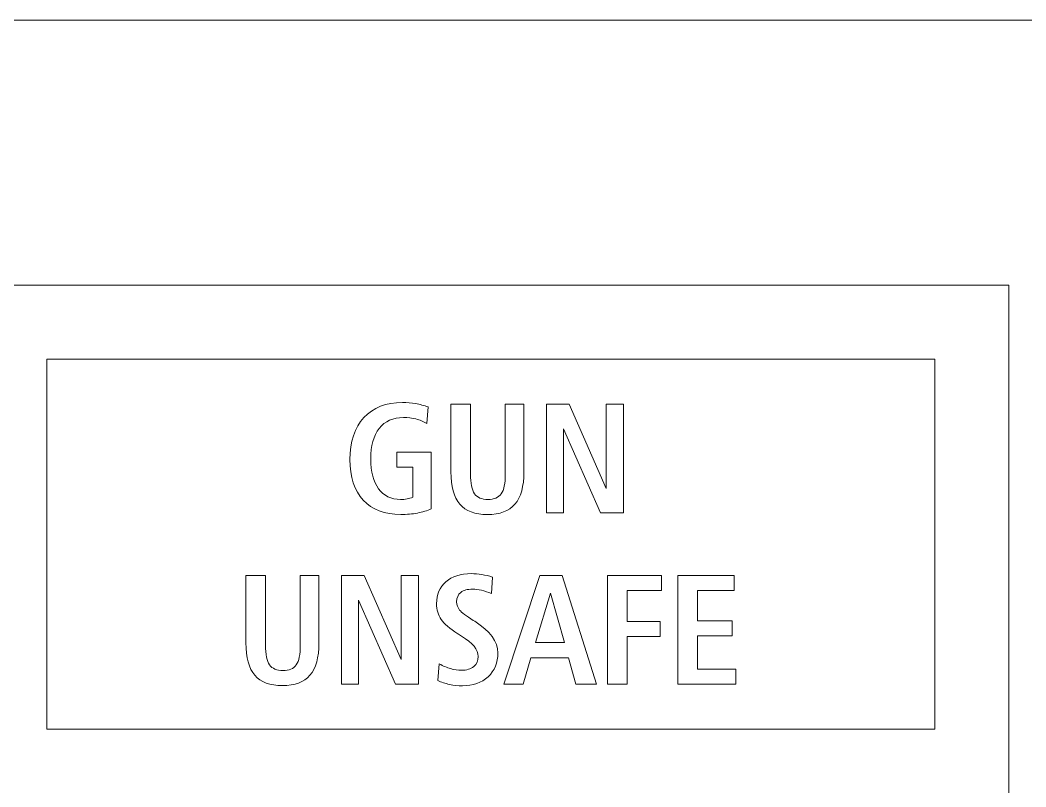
# Model space of a CAD drawing. Header units: millimetres. Extents: x -170 to 781, y -239 to -77.
# Drawn here: x 579.95 to 607.13, y -99.71 to -78.99 of the extents above; entities that cross this region are included whole.
import ezdxf

# ---------------------------------------------------------------- set-up
doc = ezdxf.new("R2010")
doc.units = ezdxf.units.MM
doc.header["$MEASUREMENT"] = 0
for name, color, linetype in [('Cut', 7, 'Continuous'), ('Engrave', 7, 'Continuous'), ('Mask', 7, 'Continuous')]:
    doc.layers.add(name, color=color, linetype=linetype)

msp = doc.modelspace()

# ---------------------------------------------------------------- linework, layer by layer
at = {"layer": 'Cut', "color": 250, "lineweight": 9}
msp.add_open_spline([(625.8935, -133.0419), (625.8935, -133.0419), (625.8935, -185.2646), (625.8935, -185.2646), (625.8935, -185.2646), (625.8935, -185.2654), (625.8935, -185.2661), (625.8935, -185.2669), (625.8935, -185.2669), (625.8935, -185.2669), (625.8935, -189.7544), (625.8935, -189.7544), (625.8935, -189.7544), (625.8935, -189.7544), (625.8935, -204.7521), (625.8935, -204.7521), (625.8935, -204.7521), (625.8935, -204.7529), (625.8935, -204.7536), (625.8935, -204.7544), (625.8935, -204.7544), (625.8935, -204.7544), (625.8935, -211.5419), (625.8935, -211.5419), (625.8935, -211.5419), (625.8935, -211.5419), (625.8935, -218.3294), (625.8935, -218.3294), (625.8935, -218.3294), (625.8933, -218.7274), (625.7349, -219.1091), (625.4532, -219.3904), (625.4532, -219.3904), (625.1716, -219.6717), (624.7916, -219.8296), (624.3935, -219.8294), (624.3935, -219.8294), (624.3935, -219.8294), (621.931, -219.8294), (621.931, -219.8294), (621.931, -219.8294), (619.7874, -219.8294), (617.8067, -220.973), (616.7349, -222.8294), (616.7349, -222.8294), (615.6631, -224.6858), (615.6631, -226.973), (616.7349, -228.8294), (616.7349, -228.8294), (617.8067, -230.6858), (619.7874, -231.8294), (621.931, -231.8294), (621.931, -231.8294), (621.931, -231.8294), (624.3935, -231.8294), (624.3935, -231.8294), (624.3935, -231.8294), (624.7916, -231.8296), (625.1733, -231.988), (625.4546, -232.2697), (625.4546, -232.2697), (625.7359, -232.5513), (625.8938, -232.9313), (625.8935, -233.3294), (625.8935, -233.3294), (625.8935, -233.3294), (625.8935, -237.8169), (625.8935, -237.8169), (625.8935, -237.8169), (625.8933, -238.2149), (625.7349, -238.5966), (625.4532, -238.8779), (625.4532, -238.8779), (625.1716, -239.1592), (624.7916, -239.3171), (624.3935, -239.3169), (624.3935, -239.3169), (624.3935, -239.3169), (482.9435, -239.3169), (482.9435, -239.3169), (482.9435, -239.3169), (482.5455, -239.3166), (482.1638, -239.1582), (481.8825, -238.8766), (481.8825, -238.8766), (481.6012, -238.5949), (481.4433, -238.2149), (481.4435, -237.8169), (481.4435, -237.8169), (481.4435, -237.8169), (481.4435, -233.3294), (481.4435, -233.3294), (481.4435, -233.3294), (481.4438, -232.9313), (481.6022, -232.5496), (481.8838, -232.2683), (481.8838, -232.2683), (482.1655, -231.987), (482.5455, -231.8291), (482.9435, -231.8294), (482.9435, -231.8294), (482.9435, -231.8294), (485.406, -231.8294), (485.406, -231.8294), (485.406, -231.8294), (487.5496, -231.8294), (489.5304, -230.6858), (490.6022, -228.8294), (490.6022, -228.8294), (491.674, -226.973), (491.674, -224.6858), (490.6022, -222.8294), (490.6022, -222.8294), (489.5304, -220.973), (487.5496, -219.8294), (485.406, -219.8294), (485.406, -219.8294), (485.406, -219.8294), (482.9435, -219.8294), (482.9435, -219.8294), (482.9435, -219.8294), (482.5455, -219.8291), (482.1638, -219.6707), (481.8825, -219.3891), (481.8825, -219.3891), (481.6012, -219.1074), (481.4433, -218.7274), (481.4435, -218.3294), (481.4435, -218.3294), (481.4435, -218.3294), (481.4435, -211.5419), (481.4435, -211.5419), (481.4435, -211.5419), (481.4435, -211.5419), (481.4435, -204.7544), (481.4435, -204.7544), (481.4435, -204.7544), (481.4435, -204.7544), (481.4435, -189.7559), (481.4435, -189.7559), (481.4435, -189.7559), (481.4435, -189.7554), (481.4435, -189.7549), (481.4435, -189.7544), (481.4435, -189.7544), (481.4435, -189.7544), (481.4435, -185.2669), (481.4435, -185.2669), (481.4435, -185.2669), (481.4435, -185.2669), (481.4435, -133.0434), (481.4435, -133.0434), (481.4435, -133.0434), (481.4435, -133.0429), (481.4435, -133.0424), (481.4435, -133.0419), (481.4435, -133.0419), (481.4435, -133.0419), (481.4435, -128.5544), (481.4435, -128.5544), (481.4435, -128.5544), (481.4435, -128.5544), (481.4435, -113.5559), (481.4435, -113.5559), (481.4435, -113.5559), (481.4435, -113.5554), (481.4435, -113.5549), (481.4435, -113.5544), (481.4435, -113.5544), (481.4435, -113.5544), (481.4435, -106.7669), (481.4435, -106.7669), (481.4435, -106.7669), (481.4435, -106.7669), (481.4435, -99.9794), (481.4435, -99.9794), (481.4435, -99.9794), (481.4438, -99.5813), (481.6022, -99.1996), (481.8838, -98.9183), (481.8838, -98.9183), (482.1655, -98.637), (482.5455, -98.4791), (482.9435, -98.4794), (482.9435, -98.4794), (482.9435, -98.4794), (485.406, -98.4794), (485.406, -98.4794), (485.406, -98.4794), (487.5496, -98.4794), (489.5304, -97.3358), (490.6022, -95.4794), (490.6022, -95.4794), (491.674, -93.623), (491.674, -91.3358), (490.6022, -89.4794), (490.6022, -89.4794), (489.5304, -87.623), (487.5496, -86.4794), (485.406, -86.4794), (485.406, -86.4794), (485.406, -86.4794), (482.9435, -86.4794), (482.9435, -86.4794), (482.9435, -86.4794), (482.5455, -86.4791), (482.1638, -86.3207), (481.8825, -86.0391), (481.8825, -86.0391), (481.6012, -85.7574), (481.4433, -85.3774), (481.4435, -84.9794), (481.4435, -84.9794), (481.4435, -84.9794), (481.4435, -80.4919), (481.4435, -80.4919), (481.4435, -80.4919), (481.4438, -80.0938), (481.6022, -79.7121), (481.8838, -79.4308), (481.8838, -79.4308), (482.1655, -79.1495), (482.5455, -78.9916), (482.9435, -78.9919), (482.9435, -78.9919), (482.9435, -78.9919), (624.3935, -78.9919), (624.3935, -78.9919), (624.3935, -78.9919), (624.7916, -78.9921), (625.1733, -79.1505), (625.4546, -79.4322), (625.4546, -79.4322), (625.7359, -79.7138), (625.8938, -80.0938), (625.8935, -80.4919), (625.8935, -80.4919), (625.8935, -80.4919), (625.8935, -84.9794), (625.8935, -84.9794), (625.8935, -84.9794), (625.8933, -85.3774), (625.7349, -85.7591), (625.4532, -86.0404), (625.4532, -86.0404), (625.1716, -86.3217), (624.7916, -86.4796), (624.3935, -86.4794), (624.3935, -86.4794), (624.3935, -86.4794), (621.931, -86.4794), (621.931, -86.4794), (621.931, -86.4794), (619.7874, -86.4794), (617.8067, -87.623), (616.7349, -89.4794), (616.7349, -89.4794), (615.6631, -91.3358), (615.6631, -93.623), (616.7349, -95.4794), (616.7349, -95.4794), (617.8067, -97.3358), (619.7874, -98.4794), (621.931, -98.4794), (621.931, -98.4794), (621.931, -98.4794), (624.3935, -98.4794), (624.3935, -98.4794), (624.3935, -98.4794), (624.7916, -98.4796), (625.1733, -98.638), (625.4546, -98.9197), (625.4546, -98.9197), (625.7359, -99.2013), (625.8938, -99.5813), (625.8935, -99.9794), (625.8935, -99.9794), (625.8935, -99.9794), (625.8935, -106.7669), (625.8935, -106.7669), (625.8935, -106.7669), (625.8935, -106.7669), (625.8935, -113.5544), (625.8935, -113.5544), (625.8935, -113.5544), (625.8935, -113.5544), (625.8935, -128.5521), (625.8935, -128.5521), (625.8935, -128.5521), (625.8935, -128.5529), (625.8935, -128.5536), (625.8935, -128.5544), (625.8935, -128.5544), (625.8935, -128.5544), (625.8935, -133.0419), (625.8935, -133.0419)], degree=3, knots=[0, 0, 0, 0, 0.0133333, 0.0133333, 0.0133333, 0.0133333, 0.0266667, 0.0266667, 0.0266667, 0.0266667, 0.04, 0.04, 0.04, 0.04, 0.0533333, 0.0533333, 0.0533333, 0.0533333, 0.0666667, 0.0666667, 0.0666667, 0.0666667, 0.08, 0.08, 0.08, 0.08, 0.0933333, 0.0933333, 0.0933333, 0.0933333, 0.1066667, 0.1066667, 0.1066667, 0.1066667, 0.12, 0.12, 0.12, 0.12, 0.1333333, 0.1333333, 0.1333333, 0.1333333, 0.1466667, 0.1466667, 0.1466667, 0.1466667, 0.16, 0.16, 0.16, 0.16, 0.1733333, 0.1733333, 0.1733333, 0.1733333, 0.1866667, 0.1866667, 0.1866667, 0.1866667, 0.2, 0.2, 0.2, 0.2, 0.2133333, 0.2133333, 0.2133333, 0.2133333, 0.2266667, 0.2266667, 0.2266667, 0.2266667, 0.24, 0.24, 0.24, 0.24, 0.2533333, 0.2533333, 0.2533333, 0.2533333, 0.2666667, 0.2666667, 0.2666667, 0.2666667, 0.28, 0.28, 0.28, 0.28, 0.2933333, 0.2933333, 0.2933333, 0.2933333, 0.3066667, 0.3066667, 0.3066667, 0.3066667, 0.32, 0.32, 0.32, 0.32, 0.3333333, 0.3333333, 0.3333333, 0.3333333, 0.3466667, 0.3466667, 0.3466667, 0.3466667, 0.36, 0.36, 0.36, 0.36, 0.3733333, 0.3733333, 0.3733333, 0.3733333, 0.3866667, 0.3866667, 0.3866667, 0.3866667, 0.4, 0.4, 0.4, 0.4, 0.4133333, 0.4133333, 0.4133333, 0.4133333, 0.4266667, 0.4266667, 0.4266667, 0.4266667, 0.44, 0.44, 0.44, 0.44, 0.4533333, 0.4533333, 0.4533333, 0.4533333, 0.4666667, 0.4666667, 0.4666667, 0.4666667, 0.48, 0.48, 0.48, 0.48, 0.4933333, 0.4933333, 0.4933333, 0.4933333, 0.5066667, 0.5066667, 0.5066667, 0.5066667, 0.52, 0.52, 0.52, 0.52, 0.5333333, 0.5333333, 0.5333333, 0.5333333, 0.5466667, 0.5466667, 0.5466667, 0.5466667, 0.56, 0.56, 0.56, 0.56, 0.5733333, 0.5733333, 0.5733333, 0.5733333, 0.5866667, 0.5866667, 0.5866667, 0.5866667, 0.6, 0.6, 0.6, 0.6, 0.6133333, 0.6133333, 0.6133333, 0.6133333, 0.6266667, 0.6266667, 0.6266667, 0.6266667, 0.64, 0.64, 0.64, 0.64, 0.6533333, 0.6533333, 0.6533333, 0.6533333, 0.6666667, 0.6666667, 0.6666667, 0.6666667, 0.68, 0.68, 0.68, 0.68, 0.6933333, 0.6933333, 0.6933333, 0.6933333, 0.7066667, 0.7066667, 0.7066667, 0.7066667, 0.72, 0.72, 0.72, 0.72, 0.7333333, 0.7333333, 0.7333333, 0.7333333, 0.7466667, 0.7466667, 0.7466667, 0.7466667, 0.76, 0.76, 0.76, 0.76, 0.7733333, 0.7733333, 0.7733333, 0.7733333, 0.7866667, 0.7866667, 0.7866667, 0.7866667, 0.8, 0.8, 0.8, 0.8, 0.8133333, 0.8133333, 0.8133333, 0.8133333, 0.8266667, 0.8266667, 0.8266667, 0.8266667, 0.84, 0.84, 0.84, 0.84, 0.8533333, 0.8533333, 0.8533333, 0.8533333, 0.8666667, 0.8666667, 0.8666667, 0.8666667, 0.88, 0.88, 0.88, 0.88, 0.8933333, 0.8933333, 0.8933333, 0.8933333, 0.9066667, 0.9066667, 0.9066667, 0.9066667, 0.92, 0.92, 0.92, 0.92, 0.9333333, 0.9333333, 0.9333333, 0.9333333, 0.9466667, 0.9466667, 0.9466667, 0.9466667, 0.96, 0.96, 0.96, 0.96, 0.9733333, 0.9733333, 0.9733333, 0.9733333, 1, 1, 1, 1], dxfattribs=at)
at = {"layer": 'Engrave', "color": 2, "lineweight": 9}
msp.add_lwpolyline([(500.6685, -232.1544), (606.6685, -232.1544), (606.6685, -86.1544), (500.6685, -86.1544), (500.6685, -232.1544)], close=True, dxfattribs=at)
at = {"layer": 'Engrave', "color": 240, "lineweight": 9}
for points, knots in [([(590.9706, -89.4465), (590.9706, -89.4465), (590.9417, -89.8945), (590.9417, -89.8945), (590.9417, -89.8945), (590.8457, -89.838), (590.7462, -89.7964), (590.6432, -89.771), (590.6432, -89.771), (590.5409, -89.7456), (590.428, -89.7329), (590.3052, -89.7329), (590.3052, -89.7329), (590.0244, -89.7329), (589.8071, -89.8303), (589.6526, -90.0257), (589.6526, -90.0257), (589.4981, -90.2205), (589.4212, -90.4963), (589.4212, -90.8533), (589.4212, -90.8533), (589.4212, -91.1976), (589.4925, -91.4665), (589.6343, -91.6584), (589.6343, -91.6584), (589.7761, -91.851), (589.9729, -91.9469), (590.2248, -91.9469), (590.2248, -91.9469), (590.2925, -91.9469), (590.3525, -91.942), (590.4047, -91.9328), (590.4047, -91.9328), (590.4569, -91.9229), (590.5077, -91.9074), (590.5557, -91.887), (590.5557, -91.887), (590.5557, -91.887), (590.5557, -91.0706), (590.5557, -91.0706), (590.5557, -91.0706), (590.5557, -91.0706), (590.1282, -91.0706), (590.1282, -91.0706), (590.1282, -91.0706), (590.1282, -91.0706), (590.1282, -90.6642), (590.1282, -90.6642), (590.1282, -90.6642), (590.1282, -90.6642), (591.0595, -90.6642), (591.0595, -90.6642), (591.0595, -90.6642), (591.0595, -90.6642), (591.0595, -92.1981), (591.0595, -92.1981), (591.0595, -92.1981), (590.9466, -92.2489), (590.821, -92.2877), (590.6834, -92.3138), (590.6834, -92.3138), (590.5458, -92.3399), (590.3963, -92.3533), (590.2347, -92.3533), (590.2347, -92.3533), (589.7965, -92.3533), (589.4579, -92.2242), (589.218, -91.9667), (589.218, -91.9667), (588.9781, -91.7092), (588.8582, -91.343), (588.8582, -90.8689), (588.8582, -90.8689), (588.8582, -90.3848), (588.9845, -90.0074), (589.2363, -89.735), (589.2363, -89.735), (589.4889, -89.4627), (589.8382, -89.3265), (590.2848, -89.3265), (590.2848, -89.3265), (590.4054, -89.3265), (590.5233, -89.3364), (590.6376, -89.3562), (590.6376, -89.3562), (590.7526, -89.3766), (590.8633, -89.4063), (590.9706, -89.4465)], [0, 0, 0, 0, 0.0434783, 0.0434783, 0.0434783, 0.0434783, 0.0869565, 0.0869565, 0.0869565, 0.0869565, 0.1304348, 0.1304348, 0.1304348, 0.1304348, 0.173913, 0.173913, 0.173913, 0.173913, 0.2173913, 0.2173913, 0.2173913, 0.2173913, 0.2608696, 0.2608696, 0.2608696, 0.2608696, 0.3043478, 0.3043478, 0.3043478, 0.3043478, 0.3478261, 0.3478261, 0.3478261, 0.3478261, 0.3913043, 0.3913043, 0.3913043, 0.3913043, 0.4347826, 0.4347826, 0.4347826, 0.4347826, 0.4782609, 0.4782609, 0.4782609, 0.4782609, 0.5217391, 0.5217391, 0.5217391, 0.5217391, 0.5652174, 0.5652174, 0.5652174, 0.5652174, 0.6086957, 0.6086957, 0.6086957, 0.6086957, 0.6521739, 0.6521739, 0.6521739, 0.6521739, 0.6956522, 0.6956522, 0.6956522, 0.6956522, 0.7391304, 0.7391304, 0.7391304, 0.7391304, 0.7826087, 0.7826087, 0.7826087, 0.7826087, 0.826087, 0.826087, 0.826087, 0.826087, 0.8695652, 0.8695652, 0.8695652, 0.8695652, 0.9130435, 0.9130435, 0.9130435, 0.9130435, 1, 1, 1, 1]), ([(591.5893, -89.3731), (591.5893, -89.3731), (592.1185, -89.3731), (592.1185, -89.3731), (592.1185, -89.3731), (592.1185, -89.3731), (592.1185, -91.2604), (592.1185, -91.2604), (592.1185, -91.2604), (592.1185, -91.5102), (592.1552, -91.6866), (592.2279, -91.791), (592.2279, -91.791), (592.3012, -91.8947), (592.4212, -91.9469), (592.5898, -91.9469), (592.5898, -91.9469), (592.7577, -91.9469), (592.8777, -91.8954), (592.9496, -91.7917), (592.9496, -91.7917), (593.0223, -91.6887), (593.0583, -91.5116), (593.0583, -91.2604), (593.0583, -91.2604), (593.0583, -91.2604), (593.0583, -89.3731), (593.0583, -89.3731), (593.0583, -89.3731), (593.0583, -89.3731), (593.562, -89.3731), (593.562, -89.3731), (593.562, -89.3731), (593.562, -89.3731), (593.562, -91.2005), (593.562, -91.2005), (593.562, -91.2005), (593.562, -91.5949), (593.4816, -91.8863), (593.32, -92.0732), (593.32, -92.0732), (593.1592, -92.2602), (592.9115, -92.3533), (592.5771, -92.3533), (592.5771, -92.3533), (592.2406, -92.3533), (591.9922, -92.2602), (591.8313, -92.0732), (591.8313, -92.0732), (591.6698, -91.8863), (591.5893, -91.5949), (591.5893, -91.2005), (591.5893, -91.2005), (591.5893, -91.2005), (591.5893, -89.3731), (591.5893, -89.3731)], [0, 0, 0, 0, 0.0666667, 0.0666667, 0.0666667, 0.0666667, 0.1333333, 0.1333333, 0.1333333, 0.1333333, 0.2, 0.2, 0.2, 0.2, 0.2666667, 0.2666667, 0.2666667, 0.2666667, 0.3333333, 0.3333333, 0.3333333, 0.3333333, 0.4, 0.4, 0.4, 0.4, 0.4666667, 0.4666667, 0.4666667, 0.4666667, 0.5333333, 0.5333333, 0.5333333, 0.5333333, 0.6, 0.6, 0.6, 0.6, 0.6666667, 0.6666667, 0.6666667, 0.6666667, 0.7333333, 0.7333333, 0.7333333, 0.7333333, 0.8, 0.8, 0.8, 0.8, 0.8666667, 0.8666667, 0.8666667, 0.8666667, 1, 1, 1, 1]), ([(594.1717, -89.3731), (594.1717, -89.3731), (594.7862, -89.3731), (594.7862, -89.3731), (594.7862, -89.3731), (594.7862, -89.3731), (595.7888, -91.6513), (595.7888, -91.6513), (595.7888, -91.6513), (595.7888, -91.6513), (595.7888, -89.3731), (595.7888, -89.3731), (595.7888, -89.3731), (595.7888, -89.3731), (596.2502, -89.3731), (596.2502, -89.3731), (596.2502, -89.3731), (596.2502, -89.3731), (596.2502, -92.311), (596.2502, -92.311), (596.2502, -92.311), (596.2502, -92.311), (595.6272, -92.311), (595.6272, -92.311), (595.6272, -92.311), (595.6272, -92.311), (594.6331, -90.0405), (594.6331, -90.0405), (594.6331, -90.0405), (594.6331, -90.0405), (594.6331, -92.311), (594.6331, -92.311), (594.6331, -92.311), (594.6331, -92.311), (594.1717, -92.311), (594.1717, -92.311), (594.1717, -92.311), (594.1717, -92.311), (594.1717, -89.3731), (594.1717, -89.3731)], [0, 0, 0, 0, 0.0909091, 0.0909091, 0.0909091, 0.0909091, 0.1818182, 0.1818182, 0.1818182, 0.1818182, 0.2727273, 0.2727273, 0.2727273, 0.2727273, 0.3636364, 0.3636364, 0.3636364, 0.3636364, 0.4545455, 0.4545455, 0.4545455, 0.4545455, 0.5454545, 0.5454545, 0.5454545, 0.5454545, 0.6363636, 0.6363636, 0.6363636, 0.6363636, 0.7272727, 0.7272727, 0.7272727, 0.7272727, 0.8181818, 0.8181818, 0.8181818, 0.8181818, 1, 1, 1, 1]), ([(586.0489, -93.9978), (586.0489, -93.9978), (586.5781, -93.9978), (586.5781, -93.9978), (586.5781, -93.9978), (586.5781, -93.9978), (586.5781, -95.8851), (586.5781, -95.8851), (586.5781, -95.8851), (586.5781, -96.1349), (586.6148, -96.3113), (586.6875, -96.4157), (586.6875, -96.4157), (586.7608, -96.5194), (586.8808, -96.5716), (587.0494, -96.5716), (587.0494, -96.5716), (587.2173, -96.5716), (587.3373, -96.5201), (587.4092, -96.4164), (587.4092, -96.4164), (587.4819, -96.3134), (587.5179, -96.1363), (587.5179, -95.8851), (587.5179, -95.8851), (587.5179, -95.8851), (587.5179, -93.9978), (587.5179, -93.9978), (587.5179, -93.9978), (587.5179, -93.9978), (588.0216, -93.9978), (588.0216, -93.9978), (588.0216, -93.9978), (588.0216, -93.9978), (588.0216, -95.8252), (588.0216, -95.8252), (588.0216, -95.8252), (588.0216, -96.2196), (587.9412, -96.511), (587.7796, -96.6979), (587.7796, -96.6979), (587.6188, -96.8849), (587.3711, -96.978), (587.0367, -96.978), (587.0367, -96.978), (586.7002, -96.978), (586.4518, -96.8849), (586.2909, -96.6979), (586.2909, -96.6979), (586.1294, -96.511), (586.0489, -96.2196), (586.0489, -95.8252), (586.0489, -95.8252), (586.0489, -95.8252), (586.0489, -93.9978), (586.0489, -93.9978)], [0, 0, 0, 0, 0.0666667, 0.0666667, 0.0666667, 0.0666667, 0.1333333, 0.1333333, 0.1333333, 0.1333333, 0.2, 0.2, 0.2, 0.2, 0.2666667, 0.2666667, 0.2666667, 0.2666667, 0.3333333, 0.3333333, 0.3333333, 0.3333333, 0.4, 0.4, 0.4, 0.4, 0.4666667, 0.4666667, 0.4666667, 0.4666667, 0.5333333, 0.5333333, 0.5333333, 0.5333333, 0.6, 0.6, 0.6, 0.6, 0.6666667, 0.6666667, 0.6666667, 0.6666667, 0.7333333, 0.7333333, 0.7333333, 0.7333333, 0.8, 0.8, 0.8, 0.8, 0.8666667, 0.8666667, 0.8666667, 0.8666667, 1, 1, 1, 1]), ([(588.6313, -93.9978), (588.6313, -93.9978), (589.2458, -93.9978), (589.2458, -93.9978), (589.2458, -93.9978), (589.2458, -93.9978), (590.2484, -96.276), (590.2484, -96.276), (590.2484, -96.276), (590.2484, -96.276), (590.2484, -93.9978), (590.2484, -93.9978), (590.2484, -93.9978), (590.2484, -93.9978), (590.7098, -93.9978), (590.7098, -93.9978), (590.7098, -93.9978), (590.7098, -93.9978), (590.7098, -96.9357), (590.7098, -96.9357), (590.7098, -96.9357), (590.7098, -96.9357), (590.0868, -96.9357), (590.0868, -96.9357), (590.0868, -96.9357), (590.0868, -96.9357), (589.0927, -94.6652), (589.0927, -94.6652), (589.0927, -94.6652), (589.0927, -94.6652), (589.0927, -96.9357), (589.0927, -96.9357), (589.0927, -96.9357), (589.0927, -96.9357), (588.6313, -96.9357), (588.6313, -96.9357), (588.6313, -96.9357), (588.6313, -96.9357), (588.6313, -93.9978), (588.6313, -93.9978)], [0, 0, 0, 0, 0.0909091, 0.0909091, 0.0909091, 0.0909091, 0.1818182, 0.1818182, 0.1818182, 0.1818182, 0.2727273, 0.2727273, 0.2727273, 0.2727273, 0.3636364, 0.3636364, 0.3636364, 0.3636364, 0.4545455, 0.4545455, 0.4545455, 0.4545455, 0.5454545, 0.5454545, 0.5454545, 0.5454545, 0.6363636, 0.6363636, 0.6363636, 0.6363636, 0.7272727, 0.7272727, 0.7272727, 0.7272727, 0.8181818, 0.8181818, 0.8181818, 0.8181818, 1, 1, 1, 1]), ([(592.7122, -94.0444), (592.7122, -94.0444), (592.6875, -94.4924), (592.6875, -94.4924), (592.6875, -94.4924), (592.5909, -94.4522), (592.4998, -94.4218), (592.4145, -94.4014), (592.4145, -94.4014), (592.3291, -94.3809), (592.2494, -94.3703), (592.1753, -94.3703), (592.1753, -94.3703), (592.0363, -94.3703), (591.9291, -94.4), (591.855, -94.4592), (591.855, -94.4592), (591.7809, -94.5185), (591.7435, -94.6032), (591.7435, -94.7132), (591.7435, -94.7132), (591.7435, -94.7944), (591.771, -94.8684), (591.8253, -94.9348), (591.8253, -94.9348), (591.8797, -95.0004), (592.0024, -95.0935), (592.1936, -95.2135), (592.1936, -95.2135), (592.1936, -95.2135), (592.2367, -95.2403), (592.2367, -95.2403), (592.2367, -95.2403), (592.6501, -95.5034), (592.8569, -95.7885), (592.8569, -96.0961), (592.8569, -96.0961), (592.8569, -96.36), (592.7687, -96.5745), (592.5923, -96.7374), (592.5923, -96.7374), (592.4159, -96.9004), (592.1852, -96.9823), (591.9001, -96.9823), (591.9001, -96.9823), (591.783, -96.9823), (591.6666, -96.9696), (591.5516, -96.9449), (591.5516, -96.9449), (591.4366, -96.9202), (591.3315, -96.8856), (591.2348, -96.8419), (591.2348, -96.8419), (591.2348, -96.8419), (591.2743, -96.3896), (591.2743, -96.3896), (591.2743, -96.3896), (591.3773, -96.4475), (591.4789, -96.4905), (591.5791, -96.5194), (591.5791, -96.5194), (591.6786, -96.5484), (591.7774, -96.5632), (591.8754, -96.5632), (591.8754, -96.5632), (592.0144, -96.5632), (592.1245, -96.5293), (592.2056, -96.4609), (592.2056, -96.4609), (592.2868, -96.3924), (592.3277, -96.3014), (592.3277, -96.1871), (592.3277, -96.1871), (592.3277, -96.0079), (592.1774, -95.8252), (591.8775, -95.6396), (591.8775, -95.6396), (591.8338, -95.6121), (591.8006, -95.5909), (591.7788, -95.5775), (591.7788, -95.5775), (591.5565, -95.4371), (591.4048, -95.3073), (591.3237, -95.1881), (591.3237, -95.1881), (591.2426, -95.0688), (591.2016, -94.927), (591.2016, -94.7633), (591.2016, -94.7633), (591.2016, -94.515), (591.2856, -94.3181), (591.4535, -94.1714), (591.4535, -94.1714), (591.6214, -94.0246), (591.85, -93.9512), (592.1379, -93.9512), (592.1379, -93.9512), (592.2324, -93.9512), (592.3291, -93.959), (592.4258, -93.9752), (592.4258, -93.9752), (592.5231, -93.9907), (592.6184, -94.014), (592.7122, -94.0444)], [0, 0, 0, 0, 0.037037, 0.037037, 0.037037, 0.037037, 0.0740741, 0.0740741, 0.0740741, 0.0740741, 0.1111111, 0.1111111, 0.1111111, 0.1111111, 0.1481481, 0.1481481, 0.1481481, 0.1481481, 0.1851852, 0.1851852, 0.1851852, 0.1851852, 0.2222222, 0.2222222, 0.2222222, 0.2222222, 0.2592593, 0.2592593, 0.2592593, 0.2592593, 0.2962963, 0.2962963, 0.2962963, 0.2962963, 0.3333333, 0.3333333, 0.3333333, 0.3333333, 0.3703704, 0.3703704, 0.3703704, 0.3703704, 0.4074074, 0.4074074, 0.4074074, 0.4074074, 0.4444444, 0.4444444, 0.4444444, 0.4444444, 0.4814815, 0.4814815, 0.4814815, 0.4814815, 0.5185185, 0.5185185, 0.5185185, 0.5185185, 0.5555556, 0.5555556, 0.5555556, 0.5555556, 0.5925926, 0.5925926, 0.5925926, 0.5925926, 0.6296296, 0.6296296, 0.6296296, 0.6296296, 0.6666667, 0.6666667, 0.6666667, 0.6666667, 0.7037037, 0.7037037, 0.7037037, 0.7037037, 0.7407407, 0.7407407, 0.7407407, 0.7407407, 0.7777778, 0.7777778, 0.7777778, 0.7777778, 0.8148148, 0.8148148, 0.8148148, 0.8148148, 0.8518519, 0.8518519, 0.8518519, 0.8518519, 0.8888889, 0.8888889, 0.8888889, 0.8888889, 0.9259259, 0.9259259, 0.9259259, 0.9259259, 1, 1, 1, 1]), ([(593.9879, -93.9978), (593.9879, -93.9978), (594.5975, -93.9978), (594.5975, -93.9978), (594.5975, -93.9978), (594.5975, -93.9978), (595.5196, -96.9357), (595.5196, -96.9357), (595.5196, -96.9357), (595.5196, -96.9357), (594.9658, -96.9357), (594.9658, -96.9357), (594.9658, -96.9357), (594.9658, -96.9357), (594.771, -96.2245), (594.771, -96.2245), (594.771, -96.2245), (594.771, -96.2245), (593.7459, -96.2245), (593.7459, -96.2245), (593.7459, -96.2245), (593.7459, -96.2245), (593.5434, -96.9357), (593.5434, -96.9357), (593.5434, -96.9357), (593.5434, -96.9357), (593.022, -96.9357), (593.022, -96.9357), (593.022, -96.9357), (593.022, -96.9357), (593.9879, -93.9978), (593.9879, -93.9978)], [0, 0, 0, 0, 0.1111111, 0.1111111, 0.1111111, 0.1111111, 0.2222222, 0.2222222, 0.2222222, 0.2222222, 0.3333333, 0.3333333, 0.3333333, 0.3333333, 0.4444444, 0.4444444, 0.4444444, 0.4444444, 0.5555556, 0.5555556, 0.5555556, 0.5555556, 0.6666667, 0.6666667, 0.6666667, 0.6666667, 0.7777778, 0.7777778, 0.7777778, 0.7777778, 1, 1, 1, 1]), ([(595.8244, -93.9978), (595.8244, -93.9978), (597.2799, -93.9978), (597.2799, -93.9978), (597.2799, -93.9978), (597.2799, -93.9978), (597.2799, -94.4042), (597.2799, -94.4042), (597.2799, -94.4042), (597.2799, -94.4042), (596.3535, -94.4042), (596.3535, -94.4042), (596.3535, -94.4042), (596.3535, -94.4042), (596.3535, -95.2466), (596.3535, -95.2466), (596.3535, -95.2466), (596.3535, -95.2466), (597.2425, -95.2466), (597.2425, -95.2466), (597.2425, -95.2466), (597.2425, -95.2466), (597.2425, -95.653), (597.2425, -95.653), (597.2425, -95.653), (597.2425, -95.653), (596.3535, -95.653), (596.3535, -95.653), (596.3535, -95.653), (596.3535, -95.653), (596.3535, -96.9357), (596.3535, -96.9357), (596.3535, -96.9357), (596.3535, -96.9357), (595.8244, -96.9357), (595.8244, -96.9357), (595.8244, -96.9357), (595.8244, -96.9357), (595.8244, -93.9978), (595.8244, -93.9978)], [0, 0, 0, 0, 0.0909091, 0.0909091, 0.0909091, 0.0909091, 0.1818182, 0.1818182, 0.1818182, 0.1818182, 0.2727273, 0.2727273, 0.2727273, 0.2727273, 0.3636364, 0.3636364, 0.3636364, 0.3636364, 0.4545455, 0.4545455, 0.4545455, 0.4545455, 0.5454545, 0.5454545, 0.5454545, 0.5454545, 0.6363636, 0.6363636, 0.6363636, 0.6363636, 0.7272727, 0.7272727, 0.7272727, 0.7272727, 0.8181818, 0.8181818, 0.8181818, 0.8181818, 1, 1, 1, 1]), ([(597.7259, -93.9978), (597.7259, -93.9978), (599.2414, -93.9978), (599.2414, -93.9978), (599.2414, -93.9978), (599.2414, -93.9978), (599.2414, -94.4042), (599.2414, -94.4042), (599.2414, -94.4042), (599.2414, -94.4042), (598.255, -94.4042), (598.255, -94.4042), (598.255, -94.4042), (598.255, -94.4042), (598.255, -95.2254), (598.255, -95.2254), (598.255, -95.2254), (598.255, -95.2254), (599.1864, -95.2254), (599.1864, -95.2254), (599.1864, -95.2254), (599.1864, -95.2254), (599.1864, -95.6318), (599.1864, -95.6318), (599.1864, -95.6318), (599.1864, -95.6318), (598.255, -95.6318), (598.255, -95.6318), (598.255, -95.6318), (598.255, -95.6318), (598.255, -96.5293), (598.255, -96.5293), (598.255, -96.5293), (598.255, -96.5293), (599.288, -96.5293), (599.288, -96.5293), (599.288, -96.5293), (599.288, -96.5293), (599.288, -96.9357), (599.288, -96.9357), (599.288, -96.9357), (599.288, -96.9357), (597.7259, -96.9357), (597.7259, -96.9357), (597.7259, -96.9357), (597.7259, -96.9357), (597.7259, -93.9978), (597.7259, -93.9978)], [0, 0, 0, 0, 0.0769231, 0.0769231, 0.0769231, 0.0769231, 0.1538462, 0.1538462, 0.1538462, 0.1538462, 0.2307692, 0.2307692, 0.2307692, 0.2307692, 0.3076923, 0.3076923, 0.3076923, 0.3076923, 0.3846154, 0.3846154, 0.3846154, 0.3846154, 0.4615385, 0.4615385, 0.4615385, 0.4615385, 0.5384615, 0.5384615, 0.5384615, 0.5384615, 0.6153846, 0.6153846, 0.6153846, 0.6153846, 0.6923077, 0.6923077, 0.6923077, 0.6923077, 0.7692308, 0.7692308, 0.7692308, 0.7692308, 0.8461538, 0.8461538, 0.8461538, 0.8461538, 1, 1, 1, 1]), ([(594.2793, -94.4797), (594.2793, -94.4797), (593.8722, -95.8096), (593.8722, -95.8096), (593.8722, -95.8096), (593.8722, -95.8096), (594.6553, -95.8096), (594.6553, -95.8096), (594.6553, -95.8096), (594.6553, -95.8096), (594.2793, -94.4797), (594.2793, -94.4797)], [0, 0, 0, 0, 0.25, 0.25, 0.25, 0.25, 0.5, 0.5, 0.5, 0.5, 1, 1, 1, 1])]:
    msp.add_open_spline(points, degree=3, knots=knots, dxfattribs=at)
at = {"layer": 'Mask', "color": 2, "lineweight": 9}
msp.add_open_spline([(580.6684, -88.1544), (580.6684, -88.1544), (604.6685, -88.1544), (604.6685, -88.1544), (604.6685, -88.1544), (604.6685, -88.1544), (604.6685, -98.1544), (604.6685, -98.1544), (604.6685, -98.1544), (604.6685, -98.1544), (580.6684, -98.1544), (580.6684, -98.1544), (580.6684, -98.1544), (580.6684, -98.1544), (580.6684, -88.1544), (580.6684, -88.1544)], degree=3, knots=[0, 0, 0, 0, 0.2, 0.2, 0.2, 0.2, 0.4, 0.4, 0.4, 0.4, 0.6, 0.6, 0.6, 0.6, 1, 1, 1, 1], dxfattribs=at)

doc.saveas('drawing.dxf')
